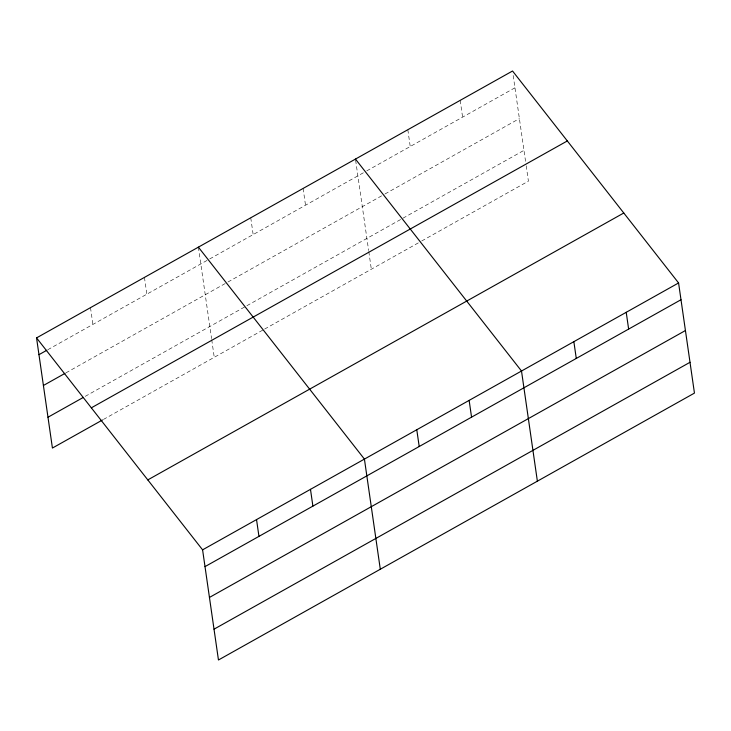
<?xml version="1.0" encoding="UTF-8"?>
<svg xmlns="http://www.w3.org/2000/svg" width="731" height="731" viewBox="0 0 731 731"><rect width="100%" height="100%" fill="white"/><g stroke="black" fill="none" stroke-linecap="round" stroke-linejoin="round"><path stroke-width="0.55" stroke-dasharray="3.65 2.74" d="M47.798 349.72L208.71 259.496M209.696 258.948L365.783 171.429M366.77 170.871L514.953 87.784M65.964 372.837L226.975 282.559M227.962 282.002L384.058 194.483M385.045 193.934L519.394 118.596M85.253 396.339L523.972 150.348M103.427 419.457L263.653 329.617M264.64 329.06L420.727 241.541M421.714 240.983L528.412 181.16L525.872 163.552M513.18 75.476L525.717 162.456M460.183 100.357L462.595 117.143M407.816 129.716L410.237 146.502M355.622 160.199L368.643 250.523M368.799 251.628L371.339 269.236M303.1 188.434L305.521 205.21M250.742 217.792L253.164 234.569M198.384 247.151L211.561 338.599M211.725 339.705L214.256 357.313M144.436 277.396L146.858 294.182M90.498 307.65L92.91 324.427"/><path stroke-width="1.1" d="M36.55 337.896L512.541 71.008L678.578 282.952L694.45 393.104L218.459 659.992L202.588 549.84L36.55 337.896L52.422 448.048L102.45 420.005M38.971 354.672L46.811 350.277M43.412 385.484L64.986 373.386M47.981 417.237L83.297 397.436M91.338 407.834L567.329 140.946M147.799 479.901L623.781 213.004M202.588 549.84L678.578 282.952M205.009 566.616L680.99 299.728M209.45 597.437L685.431 330.54M214.019 629.181L690.009 362.293M355.458 159.075L521.505 371.019L537.376 481.181M198.384 247.151L364.422 459.095L380.303 569.257M626.22 312.301L628.633 329.087M573.862 341.66L576.275 358.446M469.138 400.378L471.559 417.154M416.78 429.737L419.201 446.513M310.483 489.341L312.895 506.126M256.535 519.595L258.948 536.371"/></g></svg>
